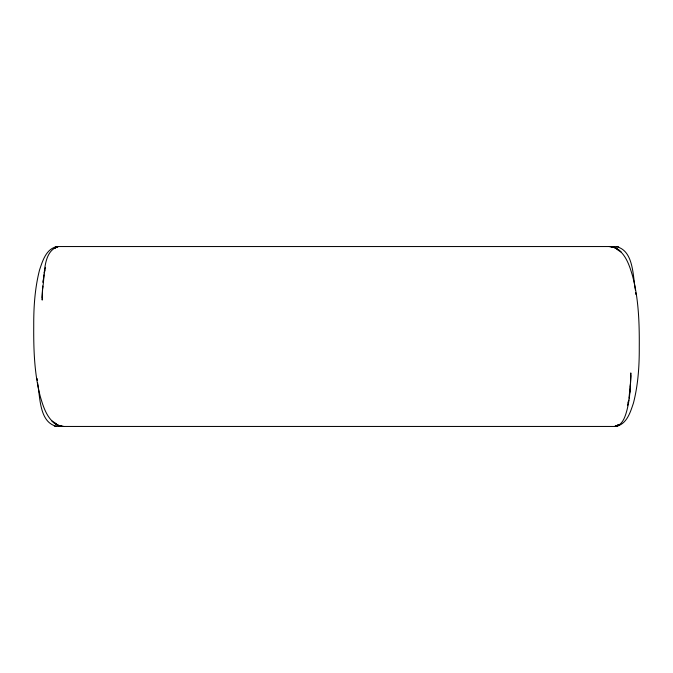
<?xml version="1.0" encoding="UTF-8"?>
<svg xmlns="http://www.w3.org/2000/svg" width="673" height="673" viewBox="0 0 673 673"><rect width="100%" height="100%" fill="white"/><g stroke="black" fill="none" stroke-linecap="round" stroke-linejoin="round"><path stroke-width="1.01" d="M42.231 297.432L42.189 300.074L42.685 286.025L42.231 297.432L42.466 290.013M630.315 386.975L630.811 372.926C630.534 385.797 630.088 398.845 626.647 411.312C624.931 417.378 622.197 425.572 614.912 426.455L618.546 424.949L615.745 426.219M630.534 382.987L630.769 375.568M42.55 288.91C45.125 276.132 42.147 251.71 58.088 246.545L54.454 248.051L57.255 246.781M628.969 398.164L630.45 384.09M43.366 279.623L43.055 282.441L44.031 274.836M629.634 393.377L629.945 390.559M44.822 270.201L44.317 272.91L45.47 267.316M628.178 402.799L628.683 400.09L627.53 405.684M55.144 247.874L57.188 246.545M615.812 426.455L617.856 425.126M55.169 247.874L57.289 246.545M615.711 426.455L617.831 425.126M55.935 246.84C45.865 249.607 42.508 261.183 39.547 269.957C34.887 288.145 33.625 307.023 33.734 325.732C33.557 349.396 34.298 373.422 40.279 396.447C43.324 406.955 47.034 418.951 56.978 424.924M617.065 426.16C627.135 423.393 630.492 411.817 633.453 403.043C638.113 384.855 639.375 365.977 639.266 347.268C639.443 323.604 638.702 299.578 632.721 276.553C629.676 266.045 625.966 254.049 616.022 248.076M58.088 246.545L55.228 247.025L58.795 246.545L614.912 246.545M614.912 426.455L617.772 425.975L614.205 426.455L58.088 426.455M618.689 246.865L615.812 246.545C633.974 250.095 632.738 276.283 635.48 290.408M54.311 426.135L57.188 426.455C39.026 422.905 40.262 396.717 37.52 382.592M612.203 246.856L609.393 246.545L613.709 247.168L617.292 249.027L619.152 250.894M60.797 426.144L63.607 426.455L59.291 425.832L55.708 423.973L53.848 422.106M613.709 247.168L610.899 246.545L616.106 248.194M59.291 425.832L62.101 426.455L56.894 424.806M621.398 252.35L618.159 249.414M51.602 420.65L54.841 423.586M635.665 292.427L635.859 294.438M37.141 378.562L37.335 380.573M617.292 249.027L615.013 247.698L618.352 250.095L617.292 249.027M57.987 425.302L54.648 422.905L57.987 425.302"/></g></svg>
